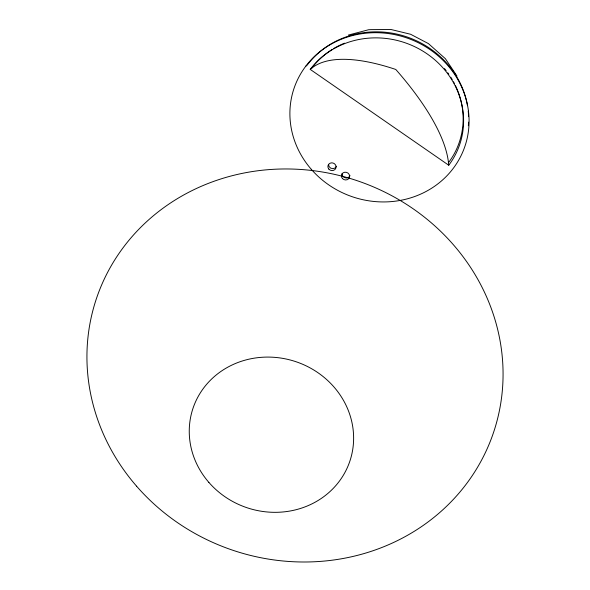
<?xml version="1.0" encoding="UTF-8"?>
<svg xmlns="http://www.w3.org/2000/svg" width="590" height="590" viewBox="0 0 590 590"><rect width="100%" height="100%" fill="white"/><g stroke="black" fill="none" stroke-linecap="round" stroke-linejoin="round"><path stroke-width="0.89" d="M305.709 66.272L307.272 64.989A89.112 82.91 18.8 0 1 399.577 34.751A89.112 82.91 18.8 0 1 467.487 105.698M455.502 85.705A83.596 77.777 18.8 0 1 448.481 162.692L448.747 165.237L310.222 69.391L311.786 68.108A83.596 77.777 18.8 0 1 332.266 49.42M348.351 35.076L368.595 29.743L371.014 29.633L391.015 29.5L410.603 34.264L428.436 43.608L445.384 58.698L456.948 76.029M333.829 48.468A83.596 77.777 18.8 0 1 344.494 43.181M444.476 68.588A83.596 77.777 18.8 0 1 446.151 70.66M447.766 72.799A83.596 77.777 18.8 0 1 448.806 74.252M450.782 77.216A83.596 77.777 18.8 0 1 452.176 79.488M453.489 81.789A83.596 77.777 18.8 0 1 454.315 83.338M310.222 69.391A84.709 78.817 18.8 0 1 427.219 53.948A84.709 78.817 18.8 0 1 448.747 165.237M468.224 111.149A89.112 82.91 18.8 0 1 468.585 116.643M468.563 122.123A89.112 82.91 18.8 0 1 468.342 125.729M311.786 68.108A222.275 77.902 37 0 1 395.779 69.458A222.275 77.902 37 0 1 448.481 162.692M350.032 175.628A4.137 3.85 18.8 0 1 342.067 173.689M336.499 166.262A4.137 3.85 18.8 0 1 328.534 164.322M208.867 482.391A82.77 77.01 18.8 0 0 348.874 463.91A82.77 77.01 18.8 0 0 256.562 357.82A82.77 77.01 18.8 0 0 208.867 482.391M136.607 486.212A209.539 194.958 18.8 0 0 491.042 439.41A209.539 194.958 18.8 0 0 257.351 170.827A209.539 194.958 18.8 0 0 136.607 486.212M311.277 169.3A90.226 83.95 18.8 0 0 463.902 149.152A90.226 83.95 18.8 0 0 363.27 33.497A90.226 83.95 18.8 0 0 311.277 169.3M328.851 169.101A4.137 3.85 18.8 0 0 335.85 168.172A4.137 3.85 18.8 0 0 331.233 162.87A4.137 3.85 18.8 0 0 328.851 169.101M342.384 178.468A4.137 3.85 18.8 0 0 349.383 177.538A4.137 3.85 18.8 0 0 344.767 172.236A4.137 3.85 18.8 0 0 342.384 178.468"/></g></svg>
